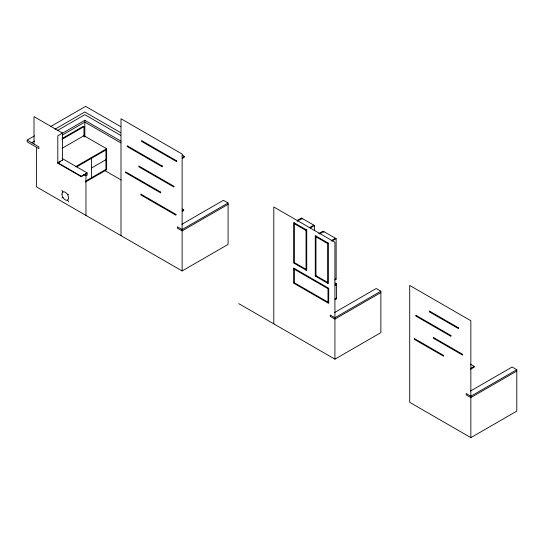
<?xml version="1.0" encoding="UTF-8"?>
<svg xmlns="http://www.w3.org/2000/svg" width="544" height="544" viewBox="0 0 544 544"><rect width="100%" height="100%" fill="white"/><g stroke="black" fill="none" stroke-linecap="round" stroke-linejoin="round"><path stroke-width="0.82" d="M27.2 140.087L38.882 146.832L38.882 148.628L27.2 141.882L27.2 140.087L34.503 135.871M50.565 126.596L85.605 106.366L120.863 126.718M31.681 142.671L34.592 140.991M54.978 129.22L84.83 111.982L120.768 132.736M57.242 130.608L84.83 114.682L120.673 135.381M62.478 160.453L62.478 133.069L57.807 135.769L57.807 163.152L81.287 176.705L85.959 174.005M62.22 133.355L84.83 120.306L120.87 141.114M62.22 135.157L84.83 122.101L120.87 142.909M62.145 138.482L83.273 126.283L83.973 126.684L83.973 136.49M62.118 139.305L83.973 126.684M62.118 148.294L83.973 135.68M62.478 160.004L57.807 162.704L81.287 176.256L87.122 172.883L87.122 175.134L85.959 175.807L83.749 174.536M57.807 163.152L60.472 161.609M75.31 166.852L106.631 148.764L106.631 169.803L85.503 182.002M76.65 166.879L106.631 149.573M91.446 168.048L105.93 159.691M85.503 181.193L106.631 168.994M61.968 197.975L62.941 197.411M67.619 194.711L68.592 194.154M182.315 157.57L184.436 156.346L184.436 157.155L182.315 158.379M182.281 210.691L183.702 209.868L183.702 210.684L182.281 211.5M181.839 224.312L223.407 200.308L228.079 203.007L228.079 244.419L182.131 270.946L36.543 186.891L36.543 147.281M228.079 203.007L182.131 229.534L177.46 226.834L177.46 228.188L182.131 230.88L228.079 204.354M297.201 220.463L301.444 218.008L314.527 225.563L314.527 230.622M297.194 221.272L302.144 218.416L302.144 219.225M309.584 227.61L313.827 225.155M310.284 228.018L314.527 225.563M318.811 233.566L323.054 231.112L336.138 238.666L336.138 279.133L334.723 279.949M319.512 233.974L323.755 231.52L323.755 232.329M331.194 240.713L335.437 238.265M331.894 241.121L336.138 238.666M335.077 284.607L336.491 283.784L336.491 298.894L335.077 299.71M335.077 285.416L336.491 284.594M335.077 298.901L336.491 298.085M334.628 312.521L376.196 288.524L380.868 291.224L380.868 332.629L334.92 359.156L238.748 303.627M380.868 291.224L334.92 317.75L330.249 315.051L330.249 316.397L334.92 319.097L380.868 292.57M470.676 368.404L474.218 366.357L474.218 367.166L470.676 369.213M470.56 391L512.128 367.003L516.8 369.702L516.8 411.108L470.852 437.634L409.72 402.342L409.72 285.444L470.852 320.736L470.852 437.634M516.8 369.702L470.852 396.229L466.181 393.53L466.181 394.876L470.852 397.576L516.8 371.049M182.247 155.081L184.436 156.346M294.358 223.72L306.041 230.466M315.969 236.824L327.651 243.569M335.437 278.732L336.138 279.133M83.273 135.272L106.631 148.764M335.029 282.941L336.491 283.784M294.358 262.568L306.041 269.307M470.567 364.256L474.218 366.357M315.969 275.672L327.651 282.418M62.478 133.069L34.014 116.64L34.014 144.017M293.658 268.858L328.705 289.095M182.24 209.032L183.702 209.868M104.448 170.34L121.162 179.989M293.658 282.35L328.705 302.58M62.125 158.454L87.122 172.883M61.968 190.332L62.941 192.005M67.619 200.117L68.592 201.797M334.92 359.156L334.92 242.257L273.788 206.965L273.788 323.864M328.005 288.687L328.005 302.178M327.651 242.76L327.651 283.227M315.969 236.014L315.969 276.481M306.041 229.656L306.041 270.116M294.358 222.911L294.358 263.378M294.358 269.266L294.358 282.751M182.131 270.946L182.131 154.047L120.999 118.748L120.999 235.647M105.93 149.974L105.93 169.402M91.446 158.338L91.446 177.766M85.959 173.556L85.959 215.417M84.83 120.306L84.83 137.102M81.287 176.256L81.287 176.705M306.741 230.058L293.658 222.503L293.658 262.97L306.741 270.524L306.741 230.058M328.352 243.161L315.268 235.613L315.268 276.073L328.352 283.628L328.352 243.161M176.65 160.84L141.61 140.61L141.61 141.42L176.65 161.65L176.65 160.84M458.517 327.848L429.318 310.984L429.318 311.8L458.517 328.658L458.517 327.848M162.207 165.988L127.16 145.758L127.16 146.567L162.207 166.797L162.207 165.988M450.928 335.512L415.881 315.282L415.881 316.091L450.928 336.321L450.928 335.512M173.89 186.225L138.842 165.988L138.842 166.797L173.89 187.034L173.89 186.225M462.611 354.307L433.405 337.45L433.405 338.259L462.611 355.116L462.611 354.307M328.705 288.286L293.658 268.049L293.658 283.159L328.705 303.389L328.705 288.286M160.684 192.086L125.644 171.856L125.644 172.666L160.684 192.896L160.684 192.086M443.571 355.409L414.365 338.552L414.365 339.361L443.571 356.218L443.571 355.409M175.909 214.37L140.869 194.133L140.869 194.942L175.909 215.179L175.909 214.37M61.968 194.154A4.678 2.7 60 0 0 66.932 200.328A4.678 2.7 60 0 0 66.932 193.705A4.678 2.7 60 0 0 61.968 194.154"/></g></svg>
